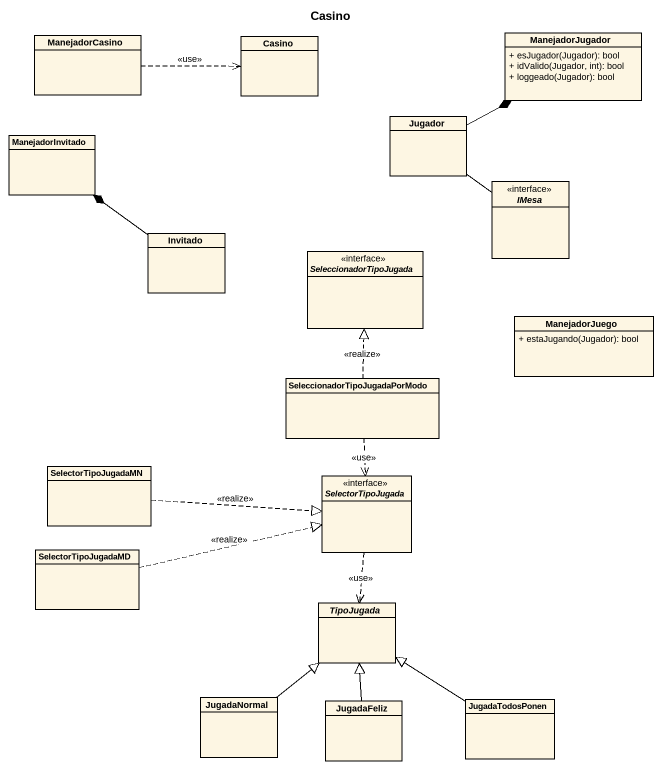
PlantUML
@startuml
title Casino
hide circle
hide empty members
skinparam classAttributeIconSize 0
class ManejadorCasino
class Casino
class ManejadorJugador {
  + esJugador(Jugador): bool
  + idValido(Jugador, int): bool
  + loggeado(Jugador): bool
}
class ManejadorInvitado
class Jugador
interface IMesa <<interface>>
class Invitado
interface SeleccionadorTipoJugada <<interface>>
class ManejadorJuego {
  + estaJugando(Jugador): bool
}
class "SeleccionadorTipoJugadaPorModo" as SeleccionadorTipoJugadaPorMo
class SelectorTipoJugadaMN
interface SelectorTipoJugada <<interface>>
class SelectorTipoJugadaMD
abstract class TipoJugada
class JugadaNormal
class JugadaFeliz
class JugadaTodosPonen
ManejadorCasino .right.> Casino : <<use>>
Jugador -right-* ManejadorJugador
Jugador -- IMesa
Invitado -up-* ManejadorInvitado
SeleccionadorTipoJugadaPorMo .up.|> SeleccionadorTipoJugada : <<realize>>
SeleccionadorTipoJugadaPorMo ..> SelectorTipoJugada : <<use>>
SelectorTipoJugadaMN .right.|> SelectorTipoJugada : <<realize>>
SelectorTipoJugada ..> TipoJugada : <<use>>
SelectorTipoJugadaMD .right.|> SelectorTipoJugada : <<realize>>
JugadaNormal -up-|> TipoJugada
JugadaFeliz -up-|> TipoJugada
JugadaTodosPonen -up-|> TipoJugada
@enduml
